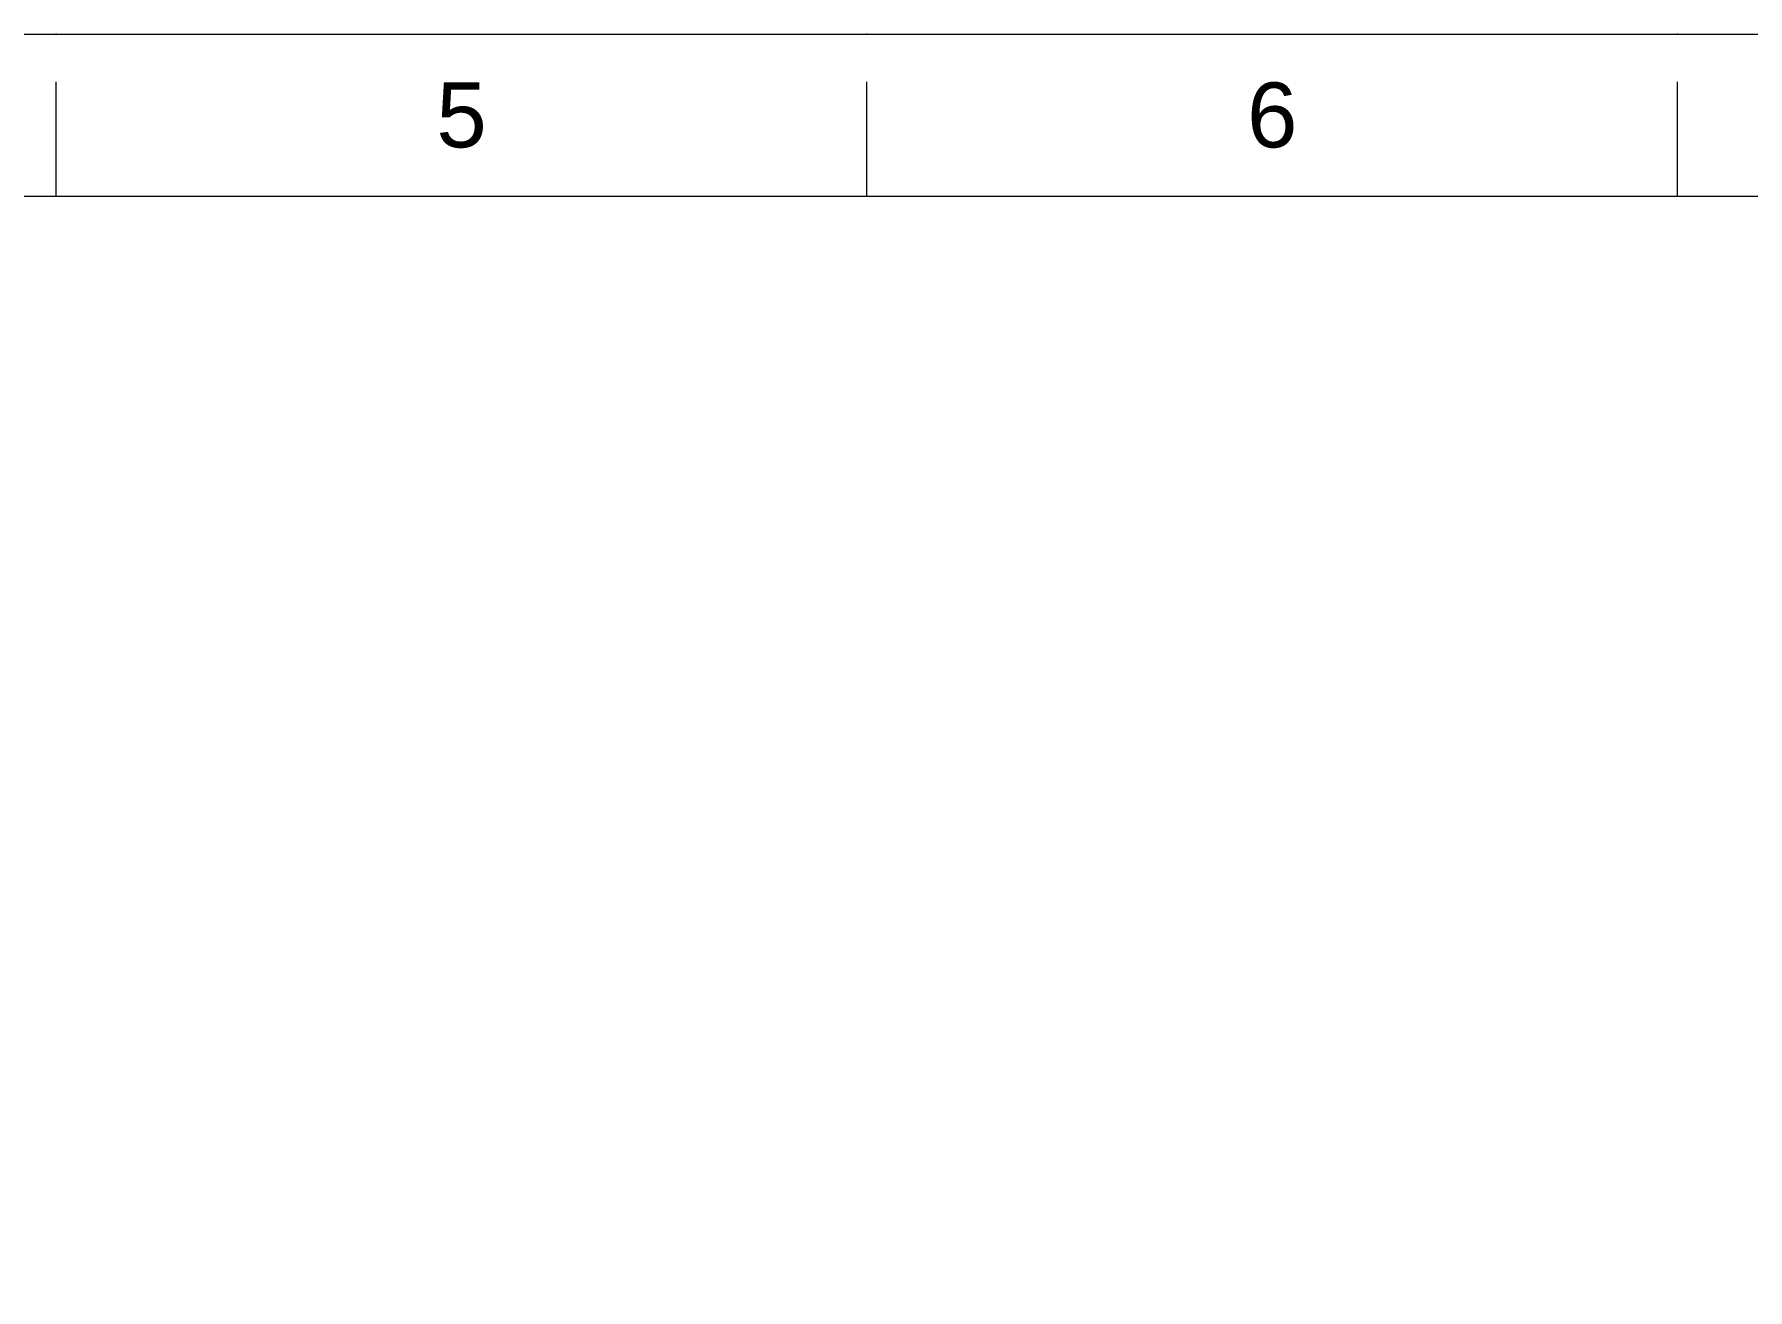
# Model space of a CAD drawing. Header units: millimetres. Extents: x 1968 to 2562, y -639 to -219.
# Drawn here: x 2262.8 to 2412.2, y -328.6 to -219.2 of the extents above; entities that cross this region are included whole.
import ezdxf

# ---------------------------------------------------------------- set-up
doc = ezdxf.new("R2010")
doc.units = ezdxf.units.MM
doc.header["$LTSCALE"] = 0.1
doc.layers.get('0').update_dxf_attribs({"lineweight": 13})
doc.layers.add('DIM', color=3, linetype='Continuous', lineweight=9)
doc.styles.get("Standard").update_dxf_attribs({"font": 'arial.ttf'})

msp = doc.modelspace()

# ---------------------------------------------------------------- linework, layer by layer
for p, q in [((2264.669, -233.299), (2264.669, -223.299)), ((2335.376, -233.299), (2335.376, -223.299)), ((2406.083, -233.299), (2406.083, -223.299)), ((2547.497, -233.299), (1981.841, -233.299))]:
    msp.add_line(p, q)
for p in [(2264.669, -219.158), (2335.376, -219.158), (2406.083, -219.158)]:
    msp.add_point(p)
at = {"layer": 'DIM', "color": 7}
msp.add_lwpolyline([(1967.699, -219.158), (2561.638, -219.158), (2561.638, -639.158), (1967.699, -639.158)], close=True, dxfattribs=at)

# ---------------------------------------------------------------- texts
at = {"char_height": 5.657, "attachment_point": 5}
for s, insert in [('5', (2300.022, -226.229)), ('6', (2370.729, -226.229))]:
    msp.add_mtext_dynamic_manual_height_columns(s, width=50, gutter_width=12.5, heights=[0], dxfattribs=dict(at, insert=insert))

doc.saveas('drawing.dxf')
